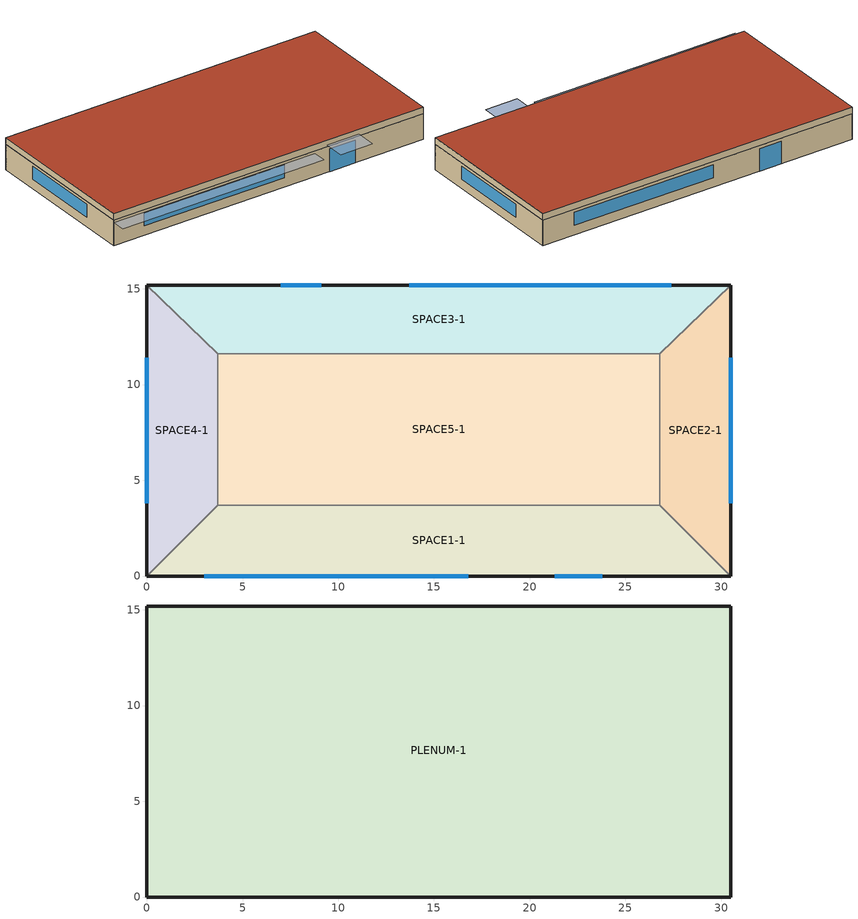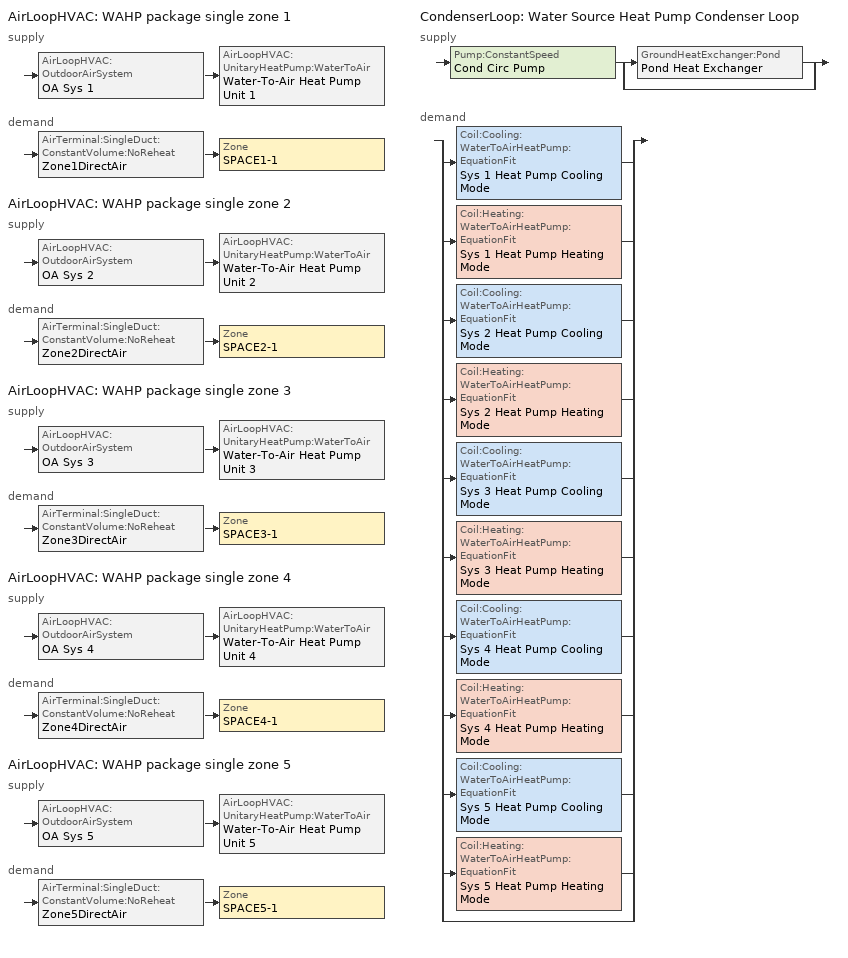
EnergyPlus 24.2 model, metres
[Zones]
SPACE3-1
 floor ground (FLOOR-SLAB-1): 26.8,11.6 3.7,11.6 0,15.2 30.5,15.2 z0
 wall outside (WALL-1): 30.5,15.2 0,15.2 z0:2.4
 wall to SPACE2-1 (INT-WALL-1): 26.8,11.6 30.5,15.2 z0:2.4
 wall to SPACE4-1 (INT-WALL-1): 0,15.2 3.7,11.6 z0:2.4
 wall to SPACE5-1 (INT-WALL-1): 3.7,11.6 26.8,11.6 z0:2.4
 window (Sgl Grey 3mm): 9.1,15.2 7,15.2 z0:2.1
 window (Dbl Clr 3mm/13mm Air): 27.4,15.2 13.7,15.2 z0.9:2.1
SPACE1-1
 floor ground (FLOOR-SLAB-1): 26.8,3.7 30.5,0 0,0 3.7,3.7 z0
 wall outside (WALL-1): 0,0 30.5,0 z0:2.4
 wall to SPACE2-1 (INT-WALL-1): 30.5,0 26.8,3.7 z0:2.4
 wall to SPACE4-1 (INT-WALL-1): 3.7,3.7 0,0 z0:2.4
 wall to SPACE5-1 (INT-WALL-1): 26.8,3.7 3.7,3.7 z0:2.4
 window (Sgl Grey 3mm): 21.3,0 23.8,0 z0:2.1
 window (Dbl Clr 3mm/13mm Air): 3,0 16.8,0 z0.9:2.1
SPACE2-1
 floor ground (FLOOR-SLAB-1): 26.8,11.6 30.5,15.2 30.5,0 26.8,3.7 z0
 wall outside (WALL-1): 30.5,0 30.5,15.2 z0:2.4
 wall to SPACE5-1 (INT-WALL-1): 26.8,11.6 26.8,3.7 z0:2.4
 window (Dbl Clr 3mm/13mm Air): 30.5,3.8 30.5,11.4 z0.9:2.1
SPACE4-1
 floor ground (FLOOR-SLAB-1): 3.7,3.7 0,0 0,15.2 3.7,11.6 z0
 wall outside (WALL-1): 0,15.2 0,0 z0:2.4
 wall to SPACE5-1 (INT-WALL-1): 3.7,3.7 3.7,11.6 z0:2.4
 window (Dbl Clr 3mm/13mm Air): 0,11.4 0,3.8 z0.9:2.1
SPACE5-1
 floor ground (FLOOR-SLAB-1): 26.8,11.6 26.8,3.7 3.7,3.7 3.7,11.6 z0
PLENUM-1
 floor to SPACE1-1 (CLNG-1): 26.8,3.7 30.5,0 0,0 3.7,3.7 z2.4
 floor to SPACE2-1 (CLNG-1): 26.8,11.6 30.5,15.2 30.5,0 26.8,3.7 z2.4
 floor to SPACE3-1 (CLNG-1): 26.8,11.6 3.7,11.6 0,15.2 30.5,15.2 z2.4
 floor to SPACE4-1 (CLNG-1): 3.7,3.7 0,0 0,15.2 3.7,11.6 z2.4
 floor to SPACE5-1 (CLNG-1): 26.8,11.6 26.8,3.7 3.7,3.7 3.7,11.6 z2.4
 wall outside (WALL-1): 30.5,15.2 0,15.2 0,0 30.5,0 30.5,15.2 z2.4:3
 roof outside (ROOF-1): 0,15.2 0,0 30.5,0 30.5,15.2 z3
shading: 0,-1.3 0,0 19.8,0 19.8,-1.3 z2.2; 21,-2 21,0 24.1,0 24.1,-2 z2.6
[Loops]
AirLoopHVAC 'WAHP package single zone 1'
 supply: AirLoopHVAC:OutdoorAirSystem 'OA Sys 1' > AirLoopHVAC:UnitaryHeatPump:WaterToAir 'Water-To-Air Heat Pump Unit 1'
 demand: AirTerminal:SingleDuct:ConstantVolume:NoReheat 'Zone1DirectAir' > Zone 'SPACE1-1'
AirLoopHVAC 'WAHP package single zone 2'
 supply: AirLoopHVAC:OutdoorAirSystem 'OA Sys 2' > AirLoopHVAC:UnitaryHeatPump:WaterToAir 'Water-To-Air Heat Pump Unit 2'
 demand: AirTerminal:SingleDuct:ConstantVolume:NoReheat 'Zone2DirectAir' > Zone 'SPACE2-1'
AirLoopHVAC 'WAHP package single zone 3'
 supply: AirLoopHVAC:OutdoorAirSystem 'OA Sys 3' > AirLoopHVAC:UnitaryHeatPump:WaterToAir 'Water-To-Air Heat Pump Unit 3'
 demand: AirTerminal:SingleDuct:ConstantVolume:NoReheat 'Zone3DirectAir' > Zone 'SPACE3-1'
AirLoopHVAC 'WAHP package single zone 4'
 supply: AirLoopHVAC:OutdoorAirSystem 'OA Sys 4' > AirLoopHVAC:UnitaryHeatPump:WaterToAir 'Water-To-Air Heat Pump Unit 4'
 demand: AirTerminal:SingleDuct:ConstantVolume:NoReheat 'Zone4DirectAir' > Zone 'SPACE4-1'
AirLoopHVAC 'WAHP package single zone 5'
 supply: AirLoopHVAC:OutdoorAirSystem 'OA Sys 5' > AirLoopHVAC:UnitaryHeatPump:WaterToAir 'Water-To-Air Heat Pump Unit 5'
 demand: AirTerminal:SingleDuct:ConstantVolume:NoReheat 'Zone5DirectAir' > Zone 'SPACE5-1'
CondenserLoop 'Water Source Heat Pump Condenser Loop'
 supply: Pump:ConstantSpeed 'Cond Circ Pump' > split
  | GroundHeatExchanger:Pond 'Pond Heat Exchanger'
  | bypass
 demand: split
  | Coil:Cooling:WaterToAirHeatPump:EquationFit 'Sys 1 Heat Pump Cooling Mode'
  | Coil:Heating:WaterToAirHeatPump:EquationFit 'Sys 1 Heat Pump Heating Mode'
  | Coil:Cooling:WaterToAirHeatPump:EquationFit 'Sys 2 Heat Pump Cooling Mode'
  | Coil:Heating:WaterToAirHeatPump:EquationFit 'Sys 2 Heat Pump Heating Mode'
  | Coil:Cooling:WaterToAirHeatPump:EquationFit 'Sys 3 Heat Pump Cooling Mode'
  | Coil:Heating:WaterToAirHeatPump:EquationFit 'Sys 3 Heat Pump Heating Mode'
  | Coil:Cooling:WaterToAirHeatPump:EquationFit 'Sys 4 Heat Pump Cooling Mode'
  | Coil:Heating:WaterToAirHeatPump:EquationFit 'Sys 4 Heat Pump Heating Mode'
  | Coil:Cooling:WaterToAirHeatPump:EquationFit 'Sys 5 Heat Pump Cooling Mode'
  | Coil:Heating:WaterToAirHeatPump:EquationFit 'Sys 5 Heat Pump Heating Mode'
  | bypass
[Building]
Building: Loads convergence tolerance value=0.04; Maximum number of warmup days=25; Minimum number of warmup days=6; North axis=30; Solar distribution=FullExterior; Temperature convergence tolerance value=0.4; Terrain=City
[Site:GroundTemperature:BuildingSurface]
20.03, 20.03, 20.13, 20.3, 20.43, 20.52, 20.62, 20.77, 20.78, 20.55, 20.44, 20.2
[Site:GroundTemperature:Deep]
16.5, 16.5, 16.5, 16.5, 16.5, 16.5, 16.5, 16.5, 16.5, 16.5, 16.5, 16.5
[Site:Location]
Miami Intl Ap_FL_USA Design_Conditions: Elevation=11; Latitude=25.82; Longitude=-80.3; Time zone=-5
[SizingPeriod:DesignDay] Barometric pressure=101193; Day of month=21; Daylight saving time indicator=No; Humidity condition type=WetBulb; Rain indicator=No; Snow indicator=No; Solar model indicator=ASHRAEClearSky
Name | Daily dry bulb temperature range | Day type | Maximum dry bulb temperature | Month | Sky clearness | Wetbulb or dewpoint at maximum dry bulb | Wind direction | Wind speed
Miami Intl Ap Ann Clg 1% Condns DB=>MWB | 6.7 | SummerDesignDay | 32.6 | 7 | 1 | 25.3 | 140 | 4.5
Miami Intl Ap Ann Htg Wind 99% Condns WS=>MCDB | 0 | WinterDesignDay | 21.7 | 1 | 0 | 21.7 | 340 | 9.3
[Construction]
CLNG-1: MAT-CLNG-1
Dbl Clr 3mm/13mm Air: CLEAR 3MM, AIR 13MM, CLEAR 3MM
FLOOR-SLAB-1: CC03
INT-WALL-1: GP02, AL21, GP02
ROOF-1: RG01, BR01, IN46, WD01
Sgl Grey 3mm: GREY 3MM
WALL-1: WD01, PW03, IN02, GP01
[Material] Thermal absorptance=0.9
Name | Conductivity | Density | Roughness | Solar absorptance | Specific heat | Thickness | Visible absorptance
BR01 | 0.162 | 1121 | VeryRough | 0.7 | 1464 | 0.0095 | 0.7
CC03 | 1.31 | 2243 | MediumRough | 0.65 | 837 | 0.1016 | 0.65
GP01 | 0.16 | 801 | MediumSmooth | 0.75 | 837 | 0.0127 | 0.75
GP02 | 0.16 | 801 | MediumSmooth | 0.75 | 837 | 0.0159 | 0.75
IN02 | 0.043 | 10 | Rough | 0.75 | 837 | 0.0901 | 0.75
IN46 | 0.023 | 24 | VeryRough | 0.5 | 1590 | 0.0762 | 0.5
PW03 | 0.115 | 545 | MediumSmooth | 0.78 | 1213 | 0.0127 | 0.78
RG01 | 1.442 | 881 | Rough | 0.65 | 1674 | 0.0127 | 0.65
WD01 | 0.115 | 513 | MediumSmooth | 0.78 | 1381 | 0.0191 | 0.78
[Material:AirGap]
AL21: Thermal resistance=0.157
[Material:NoMass]
MAT-CLNG-1: Roughness=Rough; Solar absorptance=0.65; Thermal absorptance=0.65; Thermal resistance=0.652259; Visible absorptance=0.65
[WindowMaterial:Gas]
AIR 13MM: Gas type=Air; Thickness=0.0127
[WindowMaterial:Glazing] Back side infrared hemispherical emissivity=0.84; Conductivity=0.9; Front side infrared hemispherical emissivity=0.84; Infrared transmittance at normal incidence=0; Optical data type=SpectralAverage; Thickness=0.003
Name | Back side solar reflectance at normal incidence | Back side visible reflectance at normal incidence | Front side solar reflectance at normal incidence | Front side visible reflectance at normal incidence | Solar transmittance at normal incidence | Visible transmittance at normal incidence
CLEAR 3MM | 0.075 | 0.081 | 0.075 | 0.081 | 0.837 | 0.898
GREY 3MM | 0.061 | 0.061 | 0.061 | 0.061 | 0.626 | 0.611
[AirLoopHVAC]
Name | Design supply air flow rate
WAHP package single zone 1; WAHP package single zone 4 | 1.4
WAHP package single zone 2; WAHP package single zone 3 | 1.3
WAHP package single zone 5 | 1.5
[AirLoopHVAC:UnitaryHeatPump:WaterToAir] Availability schedule=FanAndCoilAvailSched; Cooling convergence=0.001; Dehumidification control type=CoolReheat; Fan placement=BlowThrough; Heating convergence=0.001; Maximum outdoor dry bulb temperature for supplemental heater operation=21; Maximum supply air temperature from supplemental heater=50; Supply air fan operating mode schedule=ContinuousFanSch
Name | Controlling zone or thermostat location | Cooling coil | Heating coil | Supplemental heating coil | Supply air fan | Supply air flow rate
Water-To-Air Heat Pump Unit 1 | SPACE1-1 | Sys 1 Heat Pump Cooling Mode | Sys 1 Heat Pump Heating Mode | Heat Pump DX Supp Heating Coil 1 | Supply Fan 1 | 1.4
Water-To-Air Heat Pump Unit 2 | SPACE2-1 | Sys 2 Heat Pump Cooling Mode | Sys 2 Heat Pump Heating Mode | Heat Pump DX Supp Heating Coil 2 | Supply Fan 2 | 1.3
Water-To-Air Heat Pump Unit 3 | SPACE3-1 | Sys 3 Heat Pump Cooling Mode | Sys 3 Heat Pump Heating Mode | Heat Pump DX Supp Heating Coil 3 | Supply Fan 3 | 1.3
Water-To-Air Heat Pump Unit 4 | SPACE4-1 | Sys 4 Heat Pump Cooling Mode | Sys 4 Heat Pump Heating Mode | Heat Pump DX Supp Heating Coil 4 | Supply Fan 4 | 1.4
Water-To-Air Heat Pump Unit 5 | SPACE5-1 | Sys 5 Heat Pump Cooling Mode | Sys 5 Heat Pump Heating Mode | Heat Pump DX Supp Heating Coil 5 | Supply Fan 5 | 1.5
[AirTerminal:SingleDuct:ConstantVolume:NoReheat] Availability schedule=FanAndCoilAvailSched
Name | Maximum air flow rate
Zone1DirectAir; Zone4DirectAir | 1.4
Zone2DirectAir; Zone3DirectAir | 1.3
Zone5DirectAir | 1.5
[AvailabilityManager:Scheduled]
Name | Schedule
Heat Pump 1 Avail; Heat Pump 2 Avail; Heat Pump 3 Avail; Heat Pump 4 Avail; Heat Pump 5 Avail | FanAndCoilAvailSched
Outdoor Air 1 Avail; Outdoor Air 2 Avail; Outdoor Air 3 Avail; Outdoor Air 4 Avail; Outdoor Air 5 Avail | OutdoorAirAvailSched
[Coil:Cooling:WaterToAirHeatPump:EquationFit] Cooling power consumption curve=CoolPowCurve; Fan delay time=60; Gross rated cooling cop=7.00776; Latent capacity time constant=60; Maximum cycling rate=2.5; Nominal time for condensate removal to begin=0; Part load fraction correlation curve=HPACCOOLPLFFPLR; Rated entering air dry bulb temperature=27; Rated entering air wet bulb temperature=19; Rated entering water temperature=30; Ratio of initial moisture evaporation rate and steady state latent capacity=0; Sensible cooling capacity curve=CoolSensCapCurve; Total cooling capacity curve=TotCoolCapCurve
Name | Gross rated sensible cooling capacity | Gross rated total cooling capacity | Rated air flow rate | Rated water flow rate
Sys 1 Heat Pump Cooling Mode | 28267.06 | 40125.6 | 1.4 | 0.00165
Sys 2 Heat Pump Cooling Mode | 29533.53 | 41562.8 | 1.3 | 0.00165
Sys 3 Heat Pump Cooling Mode | 30267.06 | 43125.6 | 1.3 | 0.00165
Sys 4 Heat Pump Cooling Mode | 30000 | 42000 | 1.4 | 0.00165
Sys 5 Heat Pump Cooling Mode | 75000 | 100000 | 1.5 | 0.0033
[Coil:Heating:Fuel] Availability schedule=FanAndCoilAvailSched; Fuel type=NaturalGas
Name | Burner efficiency | Nominal capacity
Heat Pump DX Supp Heating Coil 1; Heat Pump DX Supp Heating Coil 2; Heat Pump DX Supp Heating Coil 3 | 0.8 | 32000
Heat Pump DX Supp Heating Coil 4 | 1 | 35000
Heat Pump DX Supp Heating Coil 5 | 0.8 | 72000
[Coil:Heating:WaterToAirHeatPump:EquationFit] Gross rated heating cop=3.16705; Heating capacity curve=HeatCapCurve; Heating power consumption curve=HeatPowCurve; Part load fraction correlation curve=HPACHEATPLFFPLR; Rated entering air dry bulb temperature=20; Rated entering water temperature=20; Ratio of rated heating capacity to rated cooling capacity=1
Name | Gross rated heating capacity | Rated air flow rate | Rated water flow rate
Sys 1 Heat Pump Heating Mode | 33156.73 | 1.4 | 0.00165
Sys 2 Heat Pump Heating Mode | 35078.4 | 1.3 | 0.00165
Sys 3 Heat Pump Heating Mode | 39156.73 | 1.3 | 0.00165
Sys 4 Heat Pump Heating Mode | 35000 | 1.4 | 0.00165
Sys 5 Heat Pump Heating Mode | 81000 | 1.5 | 0.0033
[CondenserEquipmentList]
All Towers: Pond Heat Exchanger, GroundHeatExchanger:Pond
[CondenserEquipmentOperationSchemes]
Pond Loop Operation: Control scheme 1=Year Round Pond Operation; Control scheme 1 schedule=ON
[CondenserLoop]
Water Source Heat Pump Condenser Loop: Condenser equipment operation scheme=Pond Loop Operation; Condenser loop volume=Autocalculate; Fluid type=Water; Load distribution scheme=SequentialLoad; Maximum loop flow rate=0.0099; Maximum loop temperature=80; Minimum loop flow rate=0; Minimum loop temperature=10
[Controller:OutdoorAir] Economizer control action type=ModulateFlow; Economizer control type=NoEconomizer; Lockout type=NoLockout; Maximum outdoor air flow rate=0.2; Minimum limit type=FixedMinimum; Minimum outdoor air flow rate=0.05; Minimum outdoor air schedule=OAFractionSched
OA Controller 1; OA Controller 2; OA Controller 3; OA Controller 4; OA Controller 5
[DesignSpecification:OutdoorAir] Outdoor air flow per person=0.00944; Outdoor air flow per zone=0; Outdoor air flow per zone floor area=0; Outdoor air method=Flow/Person
SZ DSOA SPACE1-1; SZ DSOA SPACE2-1; SZ DSOA SPACE3-1; SZ DSOA SPACE4-1; SZ DSOA SPACE5-1
[ElectricEquipment] Design level calculation method=EquipmentLevel; Fraction latent=0; Fraction lost=0; Fraction radiant=0.3; Schedule=EQUIP-1
Name | Design level | Zone or zonelist or space or spacelist
SPACE1-1 Elec Equipment | 1056 | SPACE1-1
SPACE2-1 Elec Equipment | 456 | SPACE2-1
SPACE3-1 Elec Equipment | 1056 | SPACE3-1
SPACE4-1 Elec Equipment | 456 | SPACE4-1
SPACE5-1 Elec Equipment | 1976 | SPACE5-1
[Fan:OnOff] Availability schedule=FanAndCoilAvailSched; Fan total efficiency=0.5; Motor efficiency=0.9; Motor in airstream fraction=1; Pressure rise=300
Name | Maximum flow rate
Supply Fan 1; Supply Fan 4 | 1.4
Supply Fan 2; Supply Fan 3 | 1.3
Supply Fan 5 | 1.5
[GroundHeatExchanger:Pond]
Pond Heat Exchanger: Ground thermal conductivity=1; Hydronic tubing inside diameter=0.02; Hydronic tubing outside diameter=0.025; Hydronic tubing thermal conductivity=1.5; Length of each tubing circuit=120; Number of tubing circuits=50; Pond area=2500; Pond depth=2
[Lights] Design level calculation method=LightingLevel; End use subcategory=GeneralLights; Fraction radiant=0.59; Fraction replaceable=0; Fraction visible=0.2; Return air fraction=0.2; Schedule=LIGHTS-1
Name | Lighting level | Zone or zonelist or space or spacelist
SPACE1-1 Lights | 1584 | SPACE1-1
SPACE2-1 Lights | 684 | SPACE2-1
SPACE3-1 Lights | 1584 | SPACE3-1
SPACE4-1 Lights | 684 | SPACE4-1
SPACE5-1 Lights | 2964 | SPACE5-1
[People] Activity level schedule=ActSchd; Fraction radiant=0.3; Number of people calculation method=People; Number of people schedule=OCCUPY-1
Name | Number of people | Zone or zonelist or space or spacelist
SPACE1-1 People | 11 | SPACE1-1
SPACE2-1 People | 5 | SPACE2-1
SPACE3-1 People | 11 | SPACE3-1
SPACE4-1 People | 5 | SPACE4-1
SPACE5-1 People | 20 | SPACE5-1
[PlantEquipmentOperation:Uncontrolled]
Year Round Pond Operation: Equipment list=All Towers
[Pump:ConstantSpeed]
Cond Circ Pump: Design flow rate=0.0099; Design power consumption=600; Design pump head=50000; Fraction of motor inefficiencies to fluid stream=0; Motor efficiency=0.87; Pump control type=Continuous
[SetpointManager:FollowOutdoorAirTemperature]
MyCondenserControl: Control variable=Temperature; Maximum setpoint temperature=80; Minimum setpoint temperature=10; Offset temperature difference=0; Reference temperature type=OutdoorAirWetBulb; Setpoint node or nodelist=Condenser Supply Outlet Node
[Sizing:Zone] Account for dedicated outdoor air system=No; Cooling design air flow method=DesignDay; Cooling design air flow rate=0; Dedicated outdoor air high setpoint temperature for design=Autosize; Dedicated outdoor air low setpoint temperature for design=Autosize; Dedicated outdoor air system control strategy=NeutralSupplyAir; Heating design air flow method=DesignDay; Heating design air flow rate=0; Zone cooling design supply air humidity ratio=0.009; Zone cooling design supply air temperature=14; Zone cooling design supply air temperature input method=SupplyAirTemperature; Zone cooling sizing factor=0; Zone heating design supply air humidity ratio=0.004; Zone heating design supply air temperature=50; Zone heating design supply air temperature input method=SupplyAirTemperature; Zone heating sizing factor=0
Name | Design specification outdoor air object
SPACE1-1 | SZ DSOA SPACE1-1
SPACE2-1 | SZ DSOA SPACE2-1
SPACE3-1 | SZ DSOA SPACE3-1
SPACE4-1 | SZ DSOA SPACE4-1
SPACE5-1 | SZ DSOA SPACE5-1
[ThermostatSetpoint:DualSetpoint] Cooling setpoint temperature schedule=Cooling Setpoints; Heating setpoint temperature schedule=Heating Setpoints
Dual Setpoint Sched 1; Dual Setpoint Sched 2; Dual Setpoint Sched 3; Dual Setpoint Sched 4; Dual Setpoint Sched 5
[Zone] Multiplier=1; Type=1
Name | Ceiling height | Volume
PLENUM-1 | 0.6096 | 283.2
SPACE1-1; SPACE3-1 | 2.4384 | 239.247
SPACE2-1; SPACE4-1 | 2.4384 | 103.311
SPACE5-1 | 2.4384 | 447.683
[ZoneControl:Thermostat] Control type schedule=Dual Zone Control Type Sched
Name | Zone or zonelist | Control 1
Zone 1 Thermostat | SPACE1-1 | Dual Setpoint Sched 1
Zone 2 Thermostat | SPACE2-1 | Dual Setpoint Sched 2
Zone 3 Thermostat | SPACE3-1 | Dual Setpoint Sched 3
Zone 4 Thermostat | SPACE4-1 | Dual Setpoint Sched 4
Zone 5 Thermostat | SPACE5-1 | Dual Setpoint Sched 5
[Zone equipment]
SPACE1-1: Zone1DirectAir
SPACE2-1: Zone2DirectAir
SPACE3-1: Zone3DirectAir
SPACE4-1: Zone4DirectAir
SPACE5-1: Zone5DirectAir
[ZoneInfiltration:DesignFlowRate] Constant term coefficient=0; Design flow rate calculation method=Flow/Zone; Schedule=INFIL-SCH; Temperature term coefficient=0; Velocity squared term coefficient=0; Velocity term coefficient=0.2237
Name | Design flow rate | Zone or zonelist or space or spacelist
SPACE1-1 Infiltration | 0.1 | SPACE1-1
SPACE2-1 Infiltration | 0.0517 | SPACE2-1
SPACE3-1 Infiltration | 0.1 | SPACE3-1
SPACE4-1 Infiltration | 0.0517 | SPACE4-1
SPACE5-1 Infiltration | 0.12 | SPACE5-1
[Curve:QuadLinear] Maximum curve output=38; Maximum value of w=100; Maximum value of x=100; Maximum value of y=100; Maximum value of z=100; Minimum curve output=0; Minimum value of w=-100; Minimum value of x=-100; Minimum value of y=0; Minimum value of z=0
Name | Coefficient1 constant | Coefficient2 w | Coefficient3 x | Coefficient4 y | Coefficient5 z
CoolPowCurve | -4.31576 | 0.641815 | 4.26563 | 0.13797 | -0.0513551
HeatCapCurve | -3.57735 | -0.628773 | 5.01227 | 0.0207636 | 0.0182818
HeatPowCurve | -6.29077 | 5.39333 | 1.68068 | -0.0426525 | 0.00958122
TotCoolCapCurve | -1.68437 | 4.93321 | -2.31448 | 0.0514555 | 0.0208644
[Curve:Quadratic] Maximum value of x=1; Minimum value of x=0; Coefficient1 constant=0.75; Coefficient2 x=0.25; Coefficient3 x 2=0
HPACCOOLPLFFPLR; HPACHEATPLFFPLR
[Curve:QuintLinear]
CoolSensCapCurve: Maximum curve output=38; Maximum value of v=100; Maximum value of w=100; Maximum value of x=100; Maximum value of y=100; Maximum value of z=100; Minimum curve output=0; Minimum value of v=-100; Minimum value of w=-100; Minimum value of x=-100; Minimum value of y=0; Minimum value of z=0; Coefficient1 constant=4.93131; Coefficient2 v=16.0319; Coefficient3 w=-19.9285; Coefficient4 x=-0.807835; Coefficient5 y=0.481291; Coefficient6 z=0.0198285
[Schedule:Compact]
ActSchd: Through: 12/31, For: Alldays, Until: 24:00, 117.24
ContinuousFanSch; On: Through: 12/31, For: AllDays, Until: 24:00, 1
Cooling Setpoints: Through: 12/31, For: AllDays, Until:  5:00, 24, Until: 19:00, 24, Until: 24:00, 24
Dual Zone Control Type Sched: Through: 12/31, For: AllDays, Until: 24:00, 4
EQUIP-1: Through: 12/31, For: Weekdays SummerDesignDay WinterDesignDay, Until: 9:00, 0.02, Until: 10:00, 0.4, Until: 15:00, 0.9, Until: 16:00, 0.8, Until: 17:00, 0.7, Until: 24:00, 0.02, For: CustomDay1 CustomDay2, Until: 9:00, 0.02, Until: 10:00, 0.4, Until: 15:00, 0.9, Until: 16:00, 0.8, Until: 17:00, 0.7, Until: 24:00, 0.02, For: AllOtherDays, Until: 24:00, 0.2
FanAndCoilAvailSched: Through: 3/31, For: AllDays, Until: 24:00, 1, Through: 9/30, For: AllDays, Until: 5:00, 1, Until: 19:00, 1, Until: 24:00, 1, Through: 12/31, For: AllDays, Until: 24:00, 1
Heating Setpoints: Through: 12/31, For: AllDays, Until:  5:00, 22, Until: 19:00, 22, Until: 24:00, 22
INFIL-SCH: Through: 3/31, For: Alldays, Until: 24:00, 1, Through: 10/31, For: Alldays, Until: 24:00, 1, Through: 12/31, For: Alldays, Until: 24:00, 1
LIGHTS-1: Through: 12/31, For: Weekdays SummerDesignDay WinterDesignDay, Until: 9:00, 0.05, Until: 10:00, 0.9, Until: 11:00, 0.95, Until: 12:00, 1, Until: 13:00, 0.95, Until: 14:00, 0.8, Until: 15:00, 0.9, Until: 17:00, 1, Until: 24:00, 0.05, For: AllOtherDays, Until: 24:00, 0.05
OAFractionSched: Through: 12/31, For: AllDays, Until: 5:00, 0, Until: 19:00, 1, Until: 24:00, 0
OCCUPY-1: Through: 12/31, For: Weekdays SummerDesignDay WinterDesignDay, Until: 9:00, 0, Until: 12:00, 1, Until: 13:00, 0.8, Until: 14:00, 0.4, Until: 15:00, 0.8, Until: 17:00, 1, Until: 24:00, 0, For: AllOtherDays, Until: 24:00, 0
OutdoorAirAvailSched: Through: 12/31, For: AllDays, Until: 5:00, 1, Until: 19:00, 1, Until: 24:00, 1
